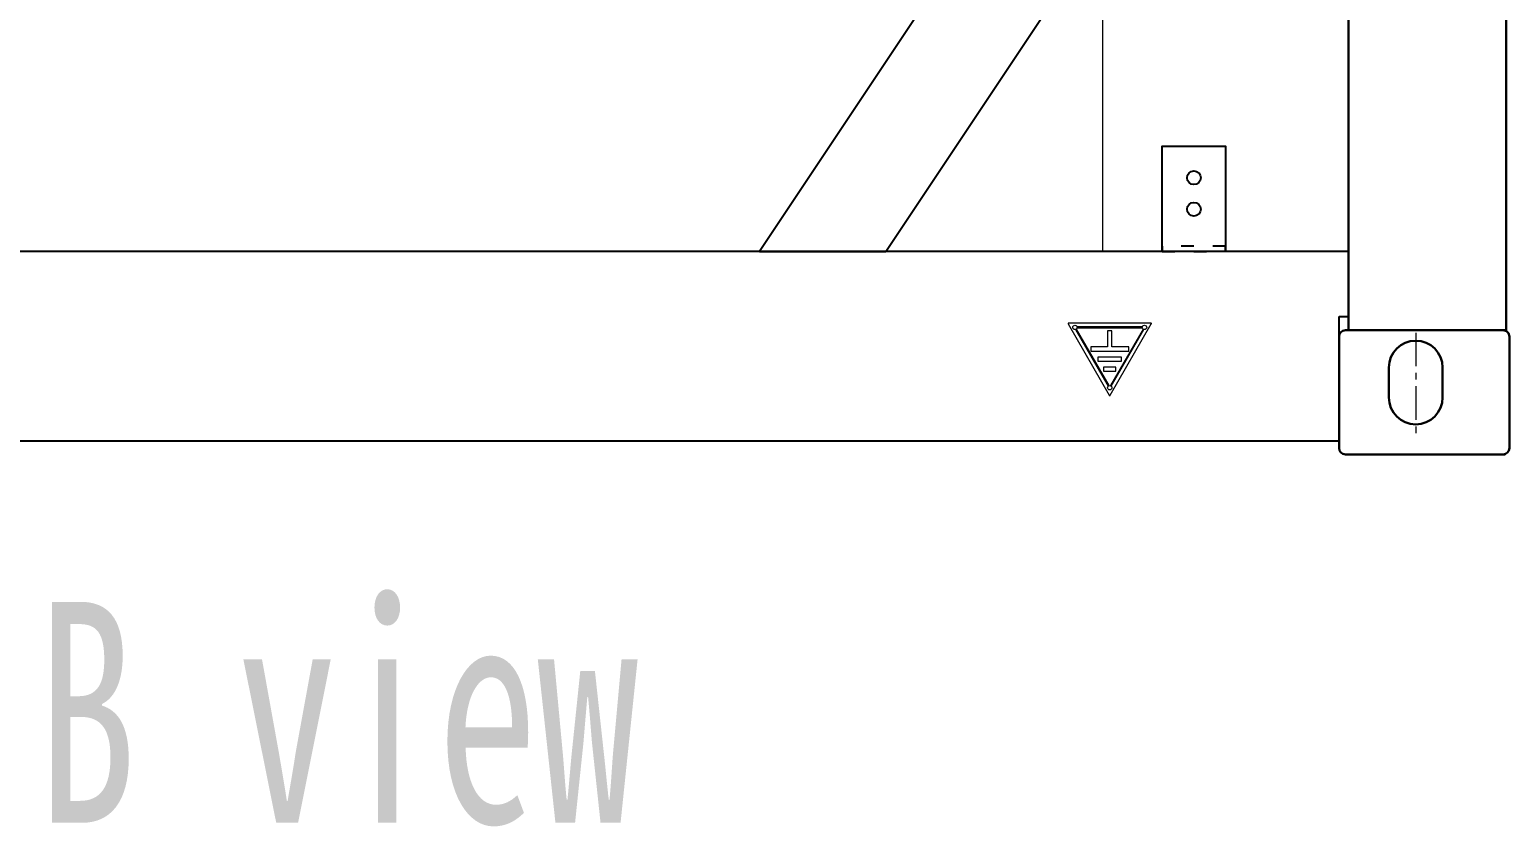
# Model space of a CAD drawing. Header units: millimetres. Extents: x 55614 to 110757, y -66981 to -47484.
# Drawn here: x 71010 to 72417, y -53110 to -52353 of the extents above; entities that cross this region are included whole.
import ezdxf

# ---------------------------------------------------------------- set-up
doc = ezdxf.new("R2010")
doc.units = ezdxf.units.MM
doc.linetypes.add('ACAD_ISO03W100', pattern=[30, 12, -18])
doc.linetypes.add('CENTER', pattern=[50.8, 31.75, -6.35, 6.35, -6.35])
doc.layers.get('0').update_dxf_attribs({"lineweight": 15})
for name, color, linetype, lineweight in [('AM_0', 7, 'Continuous', 30), ('AM_7N', 4, 'CENTER', 15), ('THICK', 7, 'Continuous', 0)]:
    doc.layers.add(name, color=color, linetype=linetype, lineweight=lineweight)
doc.styles.add('标准', font='simsun.ttc', dxfattribs={"width": 0.667})

# ---------------------------------------------------------------- blocks, each defined once
blk = doc.blocks.new('EY5IU78I87UI786')
at = {"color": 2}
for p, q in [((872260.3, -72846.1), (872299.4, -72913.9)), ((872339, -72845.4), (872260.7, -72845.4)), ((872267.4, -72851.4), (872298.4, -72905.1)), ((872299.3, -72904.6), (872268.3, -72850.9)), ((872330.9, -72848.9), (872268.8, -72848.9)), ((872268.8, -72849.9), (872330.9, -72849.9)), ((872297.9, -72852.5), (872297.9, -72868)), ((872301.8, -72852.5), (872297.9, -72852.5)), ((872300.3, -72913.9), (872339.4, -72846.1)), ((872331.5, -72850.9), (872300.5, -72904.6)), ((872301.3, -72905.1), (872332.4, -72851.4)), ((872301.8, -72868), (872301.8, -72852.5)), ((872281.9, -72868), (872281.9, -72872)), ((872297.9, -72868), (872281.9, -72868)), ((872317.9, -72868), (872301.8, -72868)), ((872317.9, -72872), (872317.9, -72868)), ((872281.9, -72872), (872317.9, -72872)), ((872288.5, -72877.6), (872288.5, -72881.5)), ((872311.2, -72877.6), (872288.5, -72877.6)), ((872288.5, -72881.5), (872311.2, -72881.5)), ((872311.2, -72881.5), (872311.2, -72877.6)), ((872294.1, -72887.1), (872294.1, -72891)), ((872305.7, -72887.1), (872294.1, -72887.1)), ((872294.1, -72891), (872305.7, -72891)), ((872305.7, -72891), (872305.7, -72887.1))]:
    blk.add_line(p, q, dxfattribs=at)
for centre in [(872266.8, -72849.4), (872332.9, -72849.4), (872299.9, -72906.7)]:
    blk.add_circle(centre, 2.1, dxfattribs=at)
for centre, start, end in [((872260.7, -72845.9), 90, 210), ((872339, -72845.9), 330, 90), ((872299.9, -72913.7), 210, 330)]:
    blk.add_arc(centre, 0.5, start, end, dxfattribs=at)

msp = doc.modelspace()

# ---------------------------------------------------------------- linework, layer by layer
at = {"color": 5}
msp.add_lwpolyline([(70366, -52563.855), (72031, -52563.855), (72031, -52333.855), (70366, -52333.855)], close=True, dxfattribs=at)
at = {"layer": 'AM_0'}
msp.add_line((72413.496, -52756.855), (72261.506, -52756.855), dxfattribs=at)
for points in [[(72262.5, -52638.855), (72414.5, -52638.855), (72414.5, -49978.855), (72262.5, -49978.855)], [(72264.5, -49978.855), (72264.5, -52638.855)]]:
    msp.add_lwpolyline(points, dxfattribs=at)
for points in [[(72411.5, -52638.855), (72261.506, -52638.855, 0.41421356), (72255.5, -52644.861), (72255.5, -52750.849, 0.41421356), (72261.506, -52756.855), (72411.494, -52756.855, 0.41421356), (72417.5, -52750.849), (72417.5, -52644.855, 0.41421382)], [(72353.936, -52674.273, 1), (72302.885, -52674.273), (72302.885, -52702.801, 1), (72353.936, -52702.801)], [(72353.936, -52674.273, 1), (72302.885, -52674.273), (72302.885, -52702.801, 1), (72353.936, -52702.801)]]:
    msp.add_lwpolyline(points, format="xyb", close=True, dxfattribs=at)
at = {"layer": 'AM_7N'}
msp.add_line((72328.411, -52641.315), (72328.411, -52741.415), dxfattribs=at)
msp.add_line((72328.411, -52641.315), (72328.411, -52741.415), dxfattribs=at)
at = {"layer": 'THICK', "lineweight": -3}
for points in [[(71704.407, -52563.855), (71824.592, -52563.855), (72264.5, -51903.994), (72264.5, -51723.716)], [(72255.5, -52625.855), (72264.5, -52625.855), (72264.5, -52563.855), (70132.5, -52563.855), (70132.5, -52625.855), (70141.5, -52625.855), (70141.5, -52743.855), (72255.5, -52743.855)]]:
    msp.add_lwpolyline(points, close=True, dxfattribs=at)
at = {"layer": 'THICK', "color": 2, "lineweight": -3}
msp.add_lwpolyline([(72147.5, -52563.855), (72087.5, -52563.855), (72087.5, -52463.855), (72147.5, -52463.855)], close=True, dxfattribs=at)
at = {"layer": 'THICK', "color": 2, "linetype": 'ACAD_ISO03W100', "lineweight": -3}
msp.add_lwpolyline([(72087.5, -52563.855), (72147.5, -52563.855), (72147.5, -52558.855), (72087.5, -52558.855)], close=True, dxfattribs=at)
at = {"layer": 'THICK', "color": 2, "lineweight": -3}
for centre in [(72117.5, -52493.855), (72117.5, -52523.855)]:
    msp.add_circle(centre, 6.5, dxfattribs=at)

# ---------------------------------------------------------------- block references
at = {"layer": 'THICK', "lineweight": -3}
msp.add_blockref('EY5IU78I87UI786', (-800262.376, 20213.241), dxfattribs=at)

# ---------------------------------------------------------------- texts
at = {"color": 34, "lineweight": 15, "insert": (71588.788, -52896.974), "char_height": 210, "attachment_point": 3, "style": '标准'}
msp.add_mtext('B view', dxfattribs=at)

doc.saveas('drawing.dxf')
